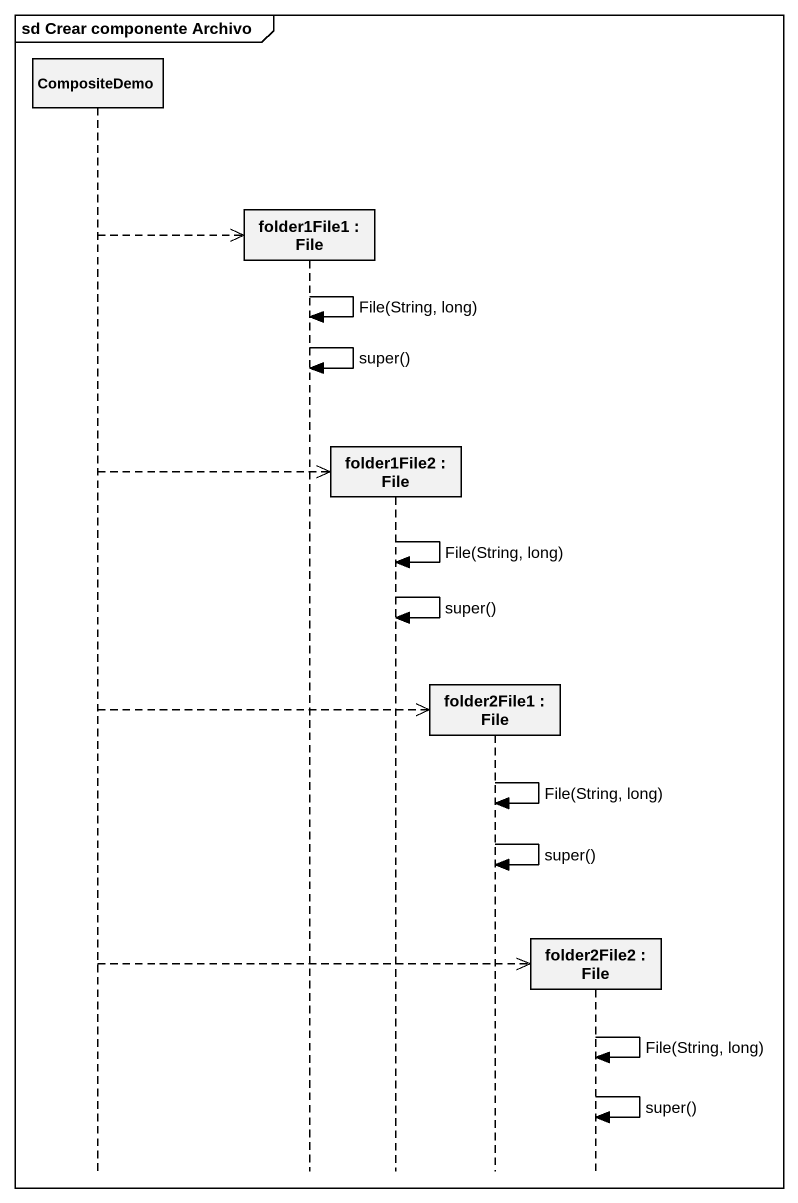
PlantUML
@startuml
mainframe sd Crear componente Archivo
hide footbox
participant CompositeDemo
participant "folder1File1 : File" as folder1File1
participant "folder1File2 : File" as folder1File2
participant "folder2File1 : File" as folder2File1
participant "folder2File2 : File" as folder2File2

CompositeDemo -->> folder1File1 **
folder1File1 -> folder1File1 : File(String, long)
folder1File1 -> folder1File1 : super()
CompositeDemo -->> folder1File2 **
folder1File2 -> folder1File2 : File(String, long)
folder1File2 -> folder1File2 : super()
CompositeDemo -->> folder2File1 **
folder2File1 -> folder2File1 : File(String, long)
folder2File1 -> folder2File1 : super()
CompositeDemo -->> folder2File2 **
folder2File2 -> folder2File2 : File(String, long)
folder2File2 -> folder2File2 : super()
@enduml
